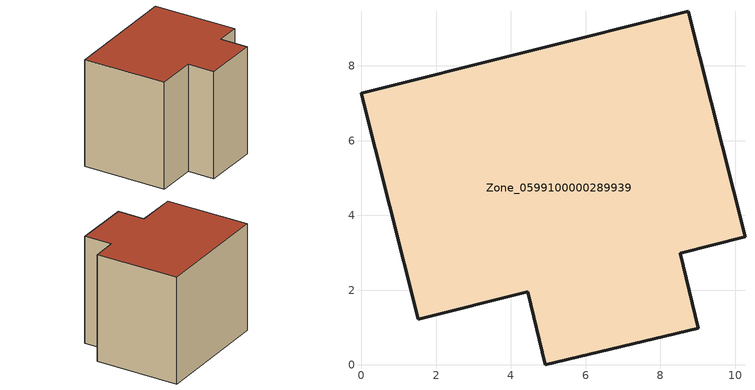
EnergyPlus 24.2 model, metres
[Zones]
Zone_0599100000289939
 floor ground (C_G): 0,7.26 8.74,9.46 10.26,3.42 8.54,2.99 9.01,0.98 4.92,0 4.45,1.96 1.52,1.22 z0
 wall outside (C_F): 8.74,9.46 0,7.26 1.52,1.22 4.45,1.96 4.92,0 9.01,0.98 8.54,2.99 10.26,3.42 8.74,9.46 z0:8.06
 roof outside (C_R): 9.01,0.98 8.54,2.99 10.26,3.42 8.74,9.46 0,7.26 1.52,1.22 4.45,1.96 4.92,0 z8.06
[BUILDING]
Pand.0599100000289939: North Axis=0; Terrain=City; Loads Convergence Tolerance Value=0.04; Temperature Convergence Tolerance Value=0.4; Solar Distribution=FullExterior; Maximum Number of Warmup Days=25; Minimum Number of Warmup Days=1
[Site:Location]
Rotterdam.The.Hague.AP_ZH_NLD Design_Conditions: Latitude=51.96; Longitude=4.45; Time Zone=1; Elevation=-4.5
[SITE:GROUNDTEMPERATURE:BUILDINGSURFACE]
18, 18, 18, 18, 18, 18, 18, 18, 18, 18, 18, 18
[MATERIAL] Thermal Absorptance=0.9; Solar Absorptance=0.7; Visible Absorptance=0.7
Name | Roughness | Thickness | Conductivity | Density | Specific Heat
G.TC.1965-1974 | MediumSmooth | 0.15 | 0.882353 | 540 | 1210
F.TC.1965-1974 | Rough | 0.3 | 0.697674 | 1920 | 840
R.TC.1965-1974 | MediumRough | 0.2 | 0.232558 | 1500 | 1000
[CONSTRUCTION]
C_G: G.TC.1965-1974
C_F: F.TC.1965-1974
C_R: R.TC.1965-1974
[ZONE]
Zone_0599100000289939: Type=1; Multiplier=1; Ceiling Height=Autocalculate; Volume=Autocalculate; Floor Area=autocalculate; Part of Total Floor Area=Yes
[ZONEINFILTRATION:DESIGNFLOWRATE]
Infil_Zone_0599100000289939: Zone or ZoneList or Space or SpaceList=Zone_0599100000289939; Schedule=AlwaysOn; Design Flow Rate Calculation Method=Flow/Area; Flow Rate per Floor Area=0.003; Constant Term Coefficient=1; Temperature Term Coefficient=0; Velocity Term Coefficient=0; Velocity Squared Term Coefficient=0
[HVACTEMPLATE:ZONE:IDEALLOADSAIRSYSTEM]
Zone_0599100000289939: Maximum Heating Supply Air Temperature=50; Minimum Cooling Supply Air Temperature=13; Maximum Heating Supply Air Humidity Ratio=0.0156; Minimum Cooling Supply Air Humidity Ratio=0.0077; Heating Limit=NoLimit; Cooling Limit=NoLimit; Dehumidification Control Type=ConstantSensibleHeatRatio; Cooling Sensible Heat Ratio=0.7; Dehumidification Setpoint=60; Humidification Control Type=None; Humidification Setpoint=30; Outdoor Air Method=None; Outdoor Air Flow Rate per Person=0.00944; Outdoor Air Flow Rate per Zone Floor Area=0; Outdoor Air Flow Rate per Zone=0; Demand Controlled Ventilation Type=None; Outdoor Air Economizer Type=NoEconomizer; Heat Recovery Type=None; Sensible Heat Recovery Effectiveness=0.7; Latent Heat Recovery Effectiveness=0.65
[ZONECONTROL:THERMOSTAT]
ThermostatControl_Zone_0599100000289939: Zone or ZoneList=Zone_0599100000289939; Control Type Schedule=DualSetpointControlType; Control 1=Thermostat_Zone_0599100000289939; Temperature Difference Between Cutout And Setpoint=0
[THERMOSTATSETPOINT:DUALSETPOINT]
Thermostat_Zone_0599100000289939: Heating Setpoint Temperature Schedule=HeatingSetpoint_Zone_0599100000289939; Cooling Setpoint Temperature Schedule=CoolingSetpoint_Zone_0599100000289939
[SCHEDULE:COMPACT]
HeatingSetpoint_Zone_0599100000289939: Through: 12/31, For: AllDays, Until: 24:00, 21
CoolingSetpoint_Zone_0599100000289939: Through: 12/31, For: AllDays, Until: 24:00, 24
DualSetpointControlType: Through: 12/31, For: AllDays, Until: 24:00, 4
AlwaysOn: Through: 12/31, For: AllDays, Until: 24:00, 1
